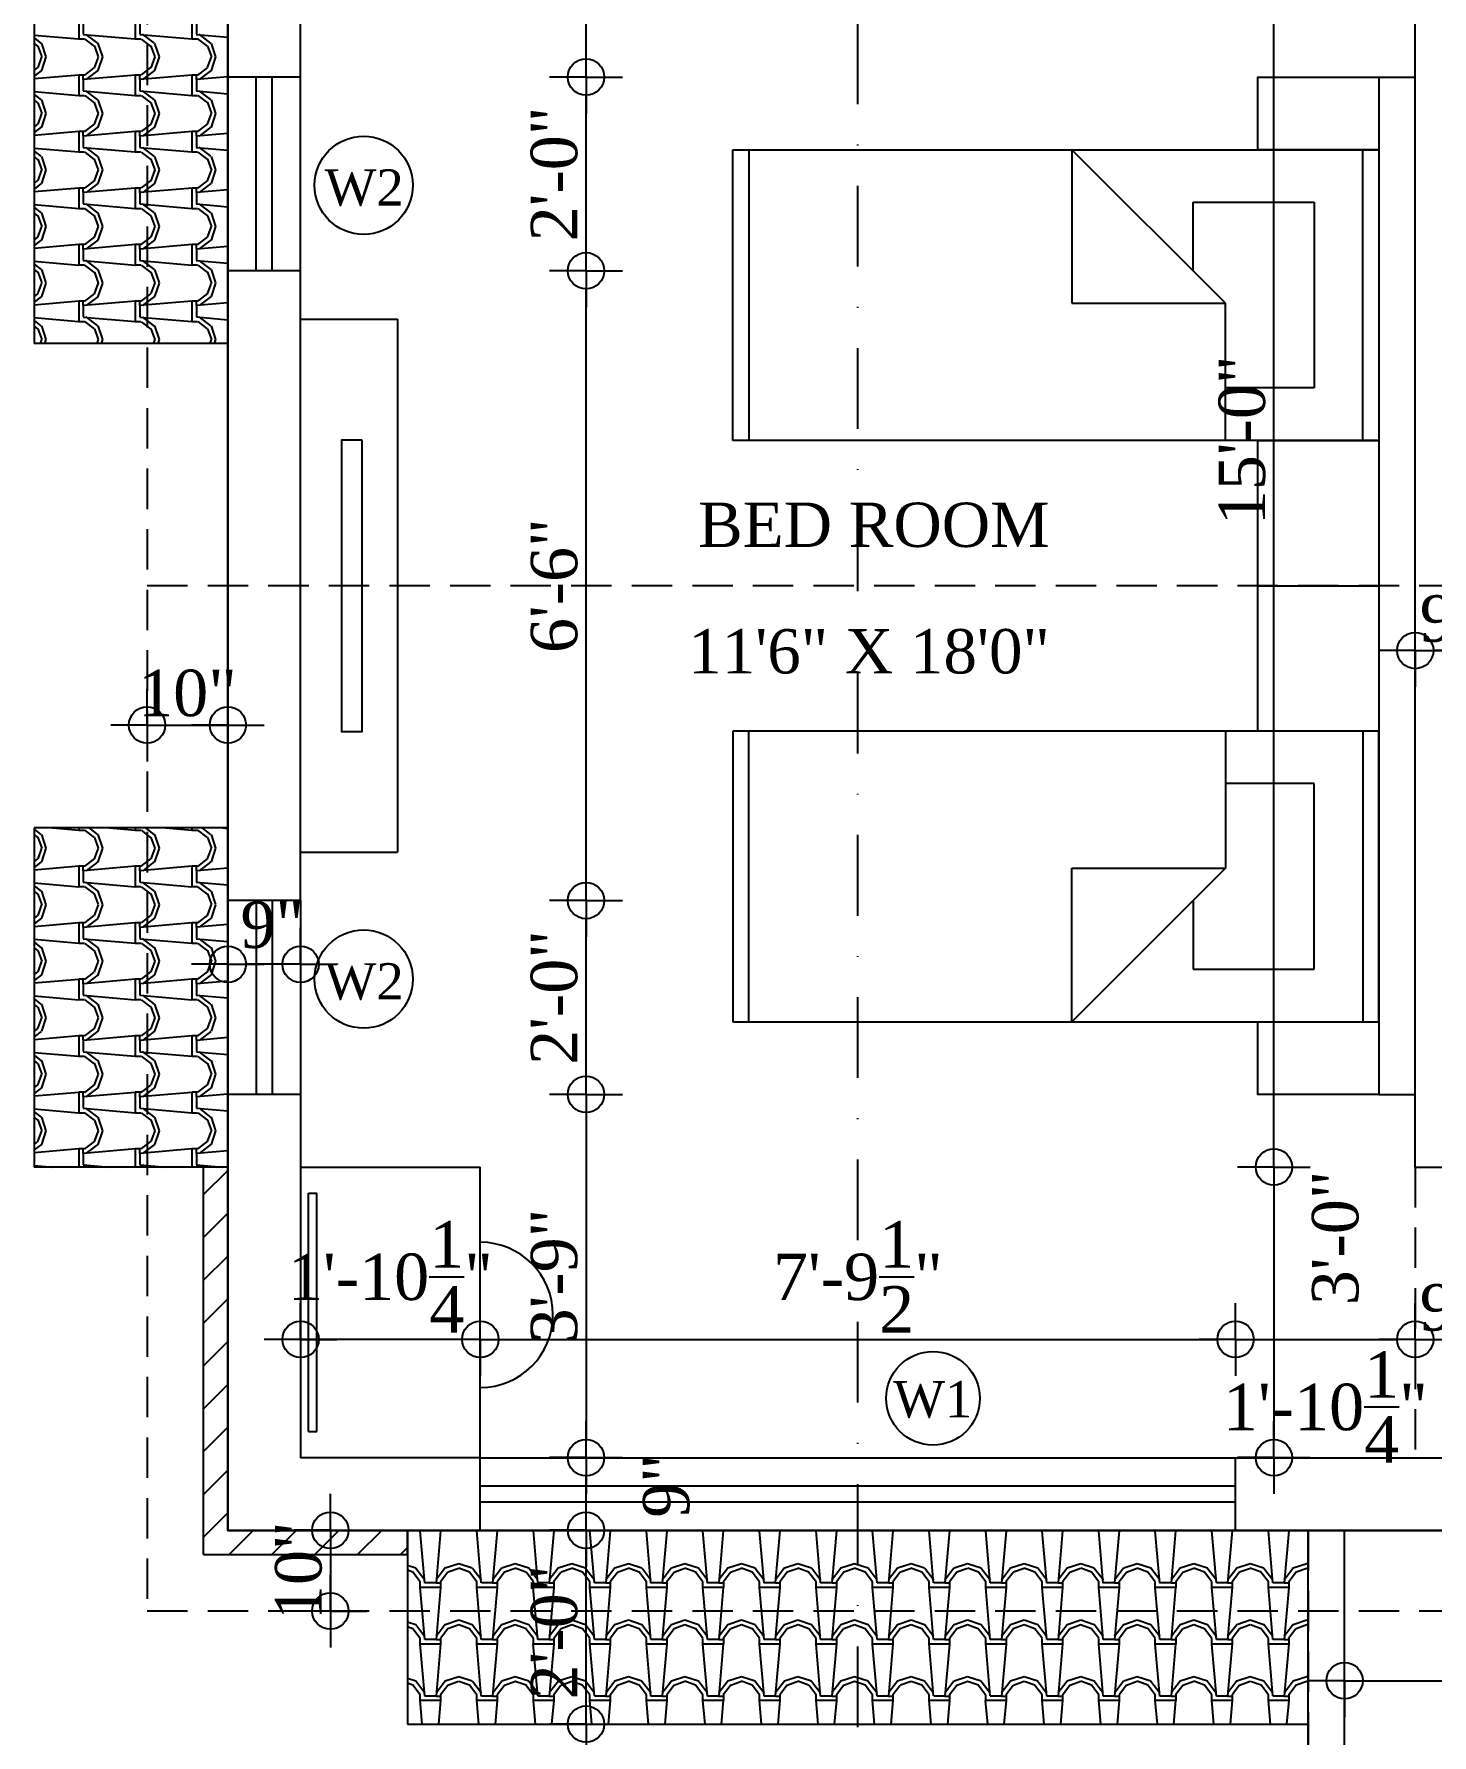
# Model space of a CAD drawing. Extents: x -4781 to 3971, y -2954 to -1072.
# Drawn here: x -1631.8 to -1458.7, y -2102 to -1891.3 of the extents above; entities that cross this region are included whole.
import ezdxf

# ---------------------------------------------------------------- set-up
doc = ezdxf.new("R2010")
doc.units = 0
doc.header["$LTSCALE"] = 20
doc.header["$MEASUREMENT"] = 0
doc.header["$PDMODE"] = 34
doc.linetypes.add('DASHDOT', pattern=[1, 0.5, -0.25, 0, -0.25])
doc.linetypes.add('HIDDEN', pattern=[0.375, 0.25, -0.125])
doc.layers.get('0').update_dxf_attribs({"linetype": 'CONTINUOUS'})
doc.layers.get('DEFPOINTS').update_dxf_attribs({"linetype": 'CONTINUOUS'})
doc.layers.add('area', color=3, linetype='CONTINUOUS', plot=False)
doc.layers.add('correct', color=230, linetype='CONTINUOUS', plot=False)
for name, color, linetype in [('CABINET', 1, 'CONTINUOUS'), ('DIMLINE', 254, 'CONTINUOUS'), ('FURN', 10, 'CONTINUOUS'), ('glass', 4, 'CONTINUOUS'), ('Roof lilne', 31, 'CONTINUOUS'), ('sec', 13, 'DASHDOT'), ('text', 2, 'CONTINUOUS'), ('tile', 22, 'CONTINUOUS'), ('wall', 13, 'CONTINUOUS'), ('WINDOW', 4, 'CONTINUOUS'), ('window sill', 5, 'CONTINUOUS'), ('windowtext', 2, 'CONTINUOUS'), ('winsill', 5, 'CONTINUOUS')]:
    doc.layers.add(name, color=color, linetype=linetype)
doc.styles.add('DIMTEXT', font='times_1.ttf')
doc.styles.add('style5', font='times_1.ttf')
doc.dimstyles.new('ARCH_48_0', dxfattribs={"dimtxt": 5.75, "dimasz": 2.25, "dimexe": 0.25, "dimexo": 0, "dimgap": 1, "dimtad": 1, "dimzin": 3, "dimdsep": 46, "dimlunit": 4, "dimtxsty": 'DIMTEXT', "dimblk": 'BLK', "dimcen": 0, "dimdle": 0.09375, "dimse1": 1, "dimse2": 1, "dimclrd": 254, "dimclrt": 3, "dimadec": 1, "dimazin": 0, "dimtfac": 1, "dimtix": 1, "dimtmove": 2, "dimatfit": 3, "dimldrblk": 'NONE', "dimfxl": 0.25, "dimtvp": 1.4625, "dimtolj": 1, "dimtzin": 15, "dimarcsym": 0})

# ---------------------------------------------------------------- blocks, each defined once
blk = doc.blocks.new('RECTANG')
for p, q in [((1, 1), (0, 1)), ((0, 1), (0, 0)), ((1, 0), (1, 1)), ((0, 0), (1, 0))]:
    blk.add_line(p, q)
blk = doc.blocks.new('BEDHOSP')
at = {"color": 0}
for p, q in [((-78, -18), (-78, 18)), ((-19, 18), (-19, 1)), ((-2, 18), (-2, -18)), ((-8, 11.5), (-19, 11.5)), ((-8, -11.5), (-8, 11.5)), ((-19, 1), (-38, -18)), ((-38, -18), (-38, 1)), ((-38, 1), (-19, 1)), ((-23, -3), (-23, -11.5)), ((-23, -11.5), (-8, -11.5))]:
    blk.add_line(p, q, dxfattribs=at)
at = {"color": 0, "xscale": 80, "yscale": 36, "zscale": 80}
blk.add_blockref('RECTANG', (-80, -18), dxfattribs=at)
blk = doc.blocks.new('BLK')
for q in [(0, 2), (-2, 0), (2, 0), (0, -2)]:
    blk.add_line((0, 0), q)
blk.add_circle((0, 0), 1)
blk = doc.blocks.new('*D163')
at = {"layer": 'DEFPOINTS', "color": 0, "lineweight": -2, "transparency": 16777216}
for p in [(-1460.81, -2031.65), (-1478.31, -2067.65), (-1460.81, -2067.65)]:
    blk.add_point(p, dxfattribs=at)
at = {"layer": 'DIMLINE', "color": 254, "lineweight": -2, "transparency": 16777216}
blk.add_line((-1478.31, -2033.9), (-1478.31, -2065.4), dxfattribs=at)
at = {"layer": 'DIMLINE', "color": 254, "lineweight": -2, "transparency": 16777216, "xscale": 2.25, "yscale": 2.25, "zscale": 2.25}
for p, rotation in [((-1478.31, -2031.65), 90), ((-1478.31, -2067.65), 270)]:
    blk.add_blockref('BLK', p, dxfattribs=dict(at, rotation=rotation))
at = {"layer": 'DIMLINE', "color": 3, "lineweight": -2, "transparency": 16777216, "insert": (-1470.68, -2040.43), "char_height": 5.75, "attachment_point": 5, "rotation": 90, "style": 'DIMTEXT'}
blk.add_mtext('\\A1;3\'-0"', dxfattribs=at)
blk = doc.blocks.new('_None')
blk = doc.blocks.new('*D164')
at = {"layer": 'DEFPOINTS', "color": 0, "lineweight": -2, "transparency": 16777216}
for p in [(-1478.31, -1851.65), (-1474.06, -1851.65), (-1460.81, -2031.65)]:
    blk.add_point(p, dxfattribs=at)
at = {"layer": 'DIMLINE', "color": 254, "lineweight": -2, "transparency": 16777216}
blk.add_line((-1478.31, -2029.4), (-1478.31, -1853.9), dxfattribs=at)
at = {"layer": 'DIMLINE', "color": 254, "lineweight": -2, "transparency": 16777216, "xscale": 2.25, "yscale": 2.25, "zscale": 2.25}
for p, rotation in [((-1478.31, -1851.65), 90), ((-1478.31, -2031.65), 270)]:
    blk.add_blockref('BLK', p, dxfattribs=dict(at, rotation=rotation))
at = {"layer": 'DIMLINE', "color": 3, "lineweight": -2, "transparency": 16777216, "insert": (-1482.24, -1941.65), "char_height": 5.75, "attachment_point": 5, "rotation": 90, "style": 'DIMTEXT'}
blk.add_mtext('\\A1;15\'-0"', dxfattribs=at)
blk = doc.blocks.new('*D165')
at = {"layer": 'DEFPOINTS', "color": 0, "lineweight": -2, "transparency": 16777216}
for p in [(-1483.06, -2053), (-1576.56, -2067.65), (-1483.06, -2067.65)]:
    blk.add_point(p, dxfattribs=at)
at = {"layer": 'DIMLINE', "color": 254, "lineweight": -2, "transparency": 16777216}
blk.add_line((-1574.31, -2053), (-1485.31, -2053), dxfattribs=at)
at = {"layer": 'DIMLINE', "color": 254, "lineweight": -2, "transparency": 16777216, "xscale": 2.25, "yscale": 2.25, "zscale": 2.25, "rotation": 180}
blk.add_blockref('BLK', (-1576.56, -2053), dxfattribs=at)
at = {"layer": 'DIMLINE', "color": 254, "lineweight": -2, "transparency": 16777216, "xscale": 2.25, "yscale": 2.25, "zscale": 2.25}
blk.add_blockref('BLK', (-1483.06, -2053), dxfattribs=at)
at = {"layer": 'DIMLINE', "color": 3, "lineweight": -2, "transparency": 16777216, "insert": (-1529.81, -2045.25), "char_height": 5.75, "attachment_point": 5, "style": 'DIMTEXT'}
blk.add_mtext('\\A1;7\'-9{\\H1.000000x;\\S1/2;}"', dxfattribs=at)
blk = doc.blocks.new('*D166')
at = {"layer": 'DEFPOINTS', "color": 0, "lineweight": -2, "transparency": 16777216}
for p in [(-1460.81, -2053), (-1483.06, -2067.65), (-1460.81, -2067.65)]:
    blk.add_point(p, dxfattribs=at)
at = {"layer": 'DIMLINE', "color": 254, "lineweight": -2, "transparency": 16777216}
blk.add_line((-1480.81, -2053), (-1463.06, -2053), dxfattribs=at)
at = {"layer": 'DIMLINE', "color": 254, "lineweight": -2, "transparency": 16777216, "xscale": 2.25, "yscale": 2.25, "zscale": 2.25, "rotation": 180}
blk.add_blockref('BLK', (-1483.06, -2053), dxfattribs=at)
at = {"layer": 'DIMLINE', "color": 254, "lineweight": -2, "transparency": 16777216, "xscale": 2.25, "yscale": 2.25, "zscale": 2.25}
blk.add_blockref('BLK', (-1460.81, -2053), dxfattribs=at)
at = {"layer": 'DIMLINE', "color": 3, "lineweight": -2, "transparency": 16777216, "insert": (-1471.93, -2061.37), "char_height": 5.75, "attachment_point": 5, "style": 'DIMTEXT'}
blk.add_mtext('\\A1;1\'-10{\\H1.000000x;\\S1/4;}"', dxfattribs=at)
blk = doc.blocks.new('*D167')
at = {"layer": 'DEFPOINTS', "color": 0, "lineweight": -2, "transparency": 16777216}
for p in [(-1451.81, -2053), (-1460.81, -2067.65), (-1451.81, -2067.65)]:
    blk.add_point(p, dxfattribs=at)
at = {"layer": 'DIMLINE', "color": 254, "lineweight": -2, "transparency": 16777216}
blk.add_line((-1458.56, -2053), (-1454.06, -2053), dxfattribs=at)
at = {"layer": 'DIMLINE', "color": 254, "lineweight": -2, "transparency": 16777216, "xscale": 2.25, "yscale": 2.25, "zscale": 2.25, "rotation": 180}
blk.add_blockref('BLK', (-1460.81, -2053), dxfattribs=at)
at = {"layer": 'DIMLINE', "color": 254, "lineweight": -2, "transparency": 16777216, "xscale": 2.25, "yscale": 2.25, "zscale": 2.25}
blk.add_blockref('BLK', (-1451.81, -2053), dxfattribs=at)
at = {"layer": 'DIMLINE', "color": 3, "lineweight": -2, "transparency": 16777216, "insert": (-1456.31, -2049.07), "char_height": 5.75, "attachment_point": 5, "style": 'DIMTEXT'}
blk.add_mtext('\\A1;9"', dxfattribs=at)
blk = doc.blocks.new('*D184')
at = {"layer": 'DEFPOINTS', "color": 0, "lineweight": -2, "transparency": 16777216}
for p in [(-1460.81, -1967.68), (-1460.81, -1975), (-1451.81, -1975)]:
    blk.add_point(p, dxfattribs=at)
at = {"layer": 'DIMLINE', "color": 254, "lineweight": -2, "transparency": 16777216}
blk.add_line((-1454.06, -1967.68), (-1458.56, -1967.68), dxfattribs=at)
at = {"layer": 'DIMLINE', "color": 254, "lineweight": -2, "transparency": 16777216, "xscale": 2.25, "yscale": 2.25, "zscale": 2.25, "rotation": 180}
blk.add_blockref('BLK', (-1460.81, -1967.68), dxfattribs=at)
at = {"layer": 'DIMLINE', "color": 254, "lineweight": -2, "transparency": 16777216, "xscale": 2.25, "yscale": 2.25, "zscale": 2.25}
blk.add_blockref('BLK', (-1451.81, -1967.68), dxfattribs=at)
at = {"layer": 'DIMLINE', "color": 3, "lineweight": -2, "transparency": 16777216, "insert": (-1456.31, -1963.75), "char_height": 5.75, "attachment_point": 5, "style": 'DIMTEXT'}
blk.add_mtext('\\A1;9"', dxfattribs=at)
blk = doc.blocks.new('*D220')
at = {"layer": 'DEFPOINTS', "color": 0, "lineweight": -2, "transparency": 16777216}
for p in [(-1281.06, -2095.27), (-1469.56, -2132.15), (-1281.06, -2132.15)]:
    blk.add_point(p, dxfattribs=at)
at = {"layer": 'DIMLINE', "color": 254, "lineweight": -2, "transparency": 16777216}
blk.add_line((-1467.31, -2095.27), (-1283.31, -2095.27), dxfattribs=at)
at = {"layer": 'DIMLINE', "color": 254, "lineweight": -2, "transparency": 16777216, "xscale": 2.25, "yscale": 2.25, "zscale": 2.25, "rotation": 180}
blk.add_blockref('BLK', (-1469.56, -2095.27), dxfattribs=at)
at = {"layer": 'DIMLINE', "color": 254, "lineweight": -2, "transparency": 16777216, "xscale": 2.25, "yscale": 2.25, "zscale": 2.25}
blk.add_blockref('BLK', (-1281.06, -2095.27), dxfattribs=at)
at = {"layer": 'DIMLINE', "color": 3, "lineweight": -2, "transparency": 16777216, "insert": (-1375.31, -2086.42), "char_height": 5.75, "attachment_point": 5, "style": 'DIMTEXT'}
blk.add_mtext('\\A1;15\'-8{\\H1.000000x;\\S1/2;}"', dxfattribs=at)
blk = doc.blocks.new('*D237')
at = {"layer": 'DEFPOINTS', "color": 0, "lineweight": -2, "transparency": 16777216}
for p in [(-1599.74, -2022.65), (-1573.24, -2067.65), (-1563.47, -2067.65)]:
    blk.add_point(p, dxfattribs=at)
at = {"layer": 'DIMLINE', "color": 254, "lineweight": -2, "transparency": 16777216}
blk.add_line((-1563.47, -2024.9), (-1563.47, -2065.4), dxfattribs=at)
at = {"layer": 'DIMLINE', "color": 254, "lineweight": -2, "transparency": 16777216, "xscale": 2.25, "yscale": 2.25, "zscale": 2.25}
for p, rotation in [((-1563.47, -2022.65), 90), ((-1563.47, -2067.65), 270)]:
    blk.add_blockref('BLK', p, dxfattribs=dict(at, rotation=rotation))
at = {"layer": 'DIMLINE', "color": 3, "lineweight": -2, "transparency": 16777216, "insert": (-1567.4, -2045.15), "char_height": 5.75, "attachment_point": 5, "rotation": 90, "style": 'DIMTEXT'}
blk.add_mtext('\\A1;3\'-9"', dxfattribs=at)
blk = doc.blocks.new('*D238')
at = {"layer": 'DEFPOINTS', "color": 0, "lineweight": -2, "transparency": 16777216}
for p in [(-1598.81, -1998.65), (-1563.47, -1998.65), (-1598.81, -2022.65)]:
    blk.add_point(p, dxfattribs=at)
at = {"layer": 'DIMLINE', "color": 254, "lineweight": -2, "transparency": 16777216}
blk.add_line((-1563.47, -2020.4), (-1563.47, -2000.9), dxfattribs=at)
at = {"layer": 'DIMLINE', "color": 254, "lineweight": -2, "transparency": 16777216, "xscale": 2.25, "yscale": 2.25, "zscale": 2.25}
for p, rotation in [((-1563.47, -1998.65), 90), ((-1563.47, -2022.65), 270)]:
    blk.add_blockref('BLK', p, dxfattribs=dict(at, rotation=rotation))
at = {"layer": 'DIMLINE', "color": 3, "lineweight": -2, "transparency": 16777216, "insert": (-1567.39, -2010.65), "char_height": 5.75, "attachment_point": 5, "rotation": 90, "style": 'DIMTEXT'}
blk.add_mtext('\\A1;2\'-0"', dxfattribs=at)
blk = doc.blocks.new('*D239')
at = {"layer": 'DEFPOINTS', "color": 0, "lineweight": -2, "transparency": 16777216}
for p in [(-1598.81, -1920.65), (-1563.47, -1920.65), (-1598.81, -1998.65)]:
    blk.add_point(p, dxfattribs=at)
at = {"layer": 'DIMLINE', "color": 254, "lineweight": -2, "transparency": 16777216}
blk.add_line((-1563.47, -1996.4), (-1563.47, -1922.9), dxfattribs=at)
at = {"layer": 'DIMLINE', "color": 254, "lineweight": -2, "transparency": 16777216, "xscale": 2.25, "yscale": 2.25, "zscale": 2.25}
for p, rotation in [((-1563.47, -1920.65), 90), ((-1563.47, -1998.65), 270)]:
    blk.add_blockref('BLK', p, dxfattribs=dict(at, rotation=rotation))
at = {"layer": 'DIMLINE', "color": 3, "lineweight": -2, "transparency": 16777216, "insert": (-1567.39, -1959.65), "char_height": 5.75, "attachment_point": 5, "rotation": 90, "style": 'DIMTEXT'}
blk.add_mtext('\\A1;6\'-6"', dxfattribs=at)
blk = doc.blocks.new('*D240')
at = {"layer": 'DEFPOINTS', "color": 0, "lineweight": -2, "transparency": 16777216}
for p in [(-1598.81, -1896.65), (-1563.47, -1896.65), (-1598.81, -1920.65)]:
    blk.add_point(p, dxfattribs=at)
at = {"layer": 'DIMLINE', "color": 254, "lineweight": -2, "transparency": 16777216}
blk.add_line((-1563.47, -1918.4), (-1563.47, -1898.9), dxfattribs=at)
at = {"layer": 'DIMLINE', "color": 254, "lineweight": -2, "transparency": 16777216, "xscale": 2.25, "yscale": 2.25, "zscale": 2.25}
for p, rotation in [((-1563.47, -1896.65), 90), ((-1563.47, -1920.65), 270)]:
    blk.add_blockref('BLK', p, dxfattribs=dict(at, rotation=rotation))
at = {"layer": 'DIMLINE', "color": 3, "lineweight": -2, "transparency": 16777216, "insert": (-1567.39, -1908.65), "char_height": 5.75, "attachment_point": 5, "rotation": 90, "style": 'DIMTEXT'}
blk.add_mtext('\\A1;2\'-0"', dxfattribs=at)
blk = doc.blocks.new('*D241')
at = {"layer": 'DEFPOINTS', "color": 0, "lineweight": -2, "transparency": 16777216}
for p in [(-1581.06, -1851.65), (-1563.47, -1851.65), (-1602.31, -1896.65)]:
    blk.add_point(p, dxfattribs=at)
at = {"layer": 'DIMLINE', "color": 254, "lineweight": -2, "transparency": 16777216}
blk.add_line((-1563.47, -1894.4), (-1563.47, -1853.9), dxfattribs=at)
at = {"layer": 'DIMLINE', "color": 254, "lineweight": -2, "transparency": 16777216, "xscale": 2.25, "yscale": 2.25, "zscale": 2.25}
for p, rotation in [((-1563.47, -1851.65), 90), ((-1563.47, -1896.65), 270)]:
    blk.add_blockref('BLK', p, dxfattribs=dict(at, rotation=rotation))
at = {"layer": 'DIMLINE', "color": 3, "lineweight": -2, "transparency": 16777216, "insert": (-1567.4, -1874.15), "char_height": 5.75, "attachment_point": 5, "rotation": 90, "style": 'DIMTEXT'}
blk.add_mtext('\\A1;3\'-9"', dxfattribs=at)
blk = doc.blocks.new('*D245')
at = {"layer": 'DEFPOINTS', "color": 0, "lineweight": -2, "transparency": 16777216}
for p in [(-1563.47, -2076.65), (-1556.64, -2076.65), (-1556.64, -2100.65)]:
    blk.add_point(p, dxfattribs=at)
at = {"layer": 'DIMLINE', "color": 254, "lineweight": -2, "transparency": 16777216}
blk.add_line((-1563.47, -2098.4), (-1563.47, -2078.9), dxfattribs=at)
at = {"layer": 'DIMLINE', "color": 254, "lineweight": -2, "transparency": 16777216, "xscale": 2.25, "yscale": 2.25, "zscale": 2.25}
for p, rotation in [((-1563.47, -2076.65), 90), ((-1563.47, -2100.65), 270)]:
    blk.add_blockref('BLK', p, dxfattribs=dict(at, rotation=rotation))
at = {"layer": 'DIMLINE', "color": 3, "lineweight": -2, "transparency": 16777216, "insert": (-1567.39, -2089.25), "char_height": 5.75, "attachment_point": 5, "rotation": 90, "style": 'DIMTEXT'}
blk.add_mtext('\\A1;2\'-0"', dxfattribs=at)
blk = doc.blocks.new('*D246')
at = {"layer": 'DEFPOINTS', "color": 0, "lineweight": -2, "transparency": 16777216}
for p in [(-1563.47, -2067.65), (-1550.44, -2067.65), (-1546.47, -2076.65)]:
    blk.add_point(p, dxfattribs=at)
at = {"layer": 'DIMLINE', "color": 254, "lineweight": -2, "transparency": 16777216}
blk.add_line((-1563.47, -2074.4), (-1563.47, -2069.9), dxfattribs=at)
at = {"layer": 'DIMLINE', "color": 254, "lineweight": -2, "transparency": 16777216, "xscale": 2.25, "yscale": 2.25, "zscale": 2.25}
for p, rotation in [((-1563.47, -2067.65), 90), ((-1563.47, -2076.65), 270)]:
    blk.add_blockref('BLK', p, dxfattribs=dict(at, rotation=rotation))
at = {"layer": 'DIMLINE', "color": 3, "lineweight": -2, "transparency": 16777216, "insert": (-1553.52, -2071.15), "char_height": 5.75, "attachment_point": 5, "rotation": 90, "style": 'DIMTEXT'}
blk.add_mtext('\\A1;9"', dxfattribs=at)
blk = doc.blocks.new('*D247')
at = {"layer": 'DEFPOINTS', "color": 0, "lineweight": -2, "transparency": 16777216}
for p in [(-1607.81, -2006.54), (-1607.81, -2024.19), (-1598.81, -2027.15)]:
    blk.add_point(p, dxfattribs=at)
at = {"layer": 'DIMLINE', "color": 254, "lineweight": -2, "transparency": 16777216}
blk.add_line((-1601.06, -2006.54), (-1605.56, -2006.54), dxfattribs=at)
at = {"layer": 'DIMLINE', "color": 254, "lineweight": -2, "transparency": 16777216, "xscale": 2.25, "yscale": 2.25, "zscale": 2.25, "rotation": 180}
blk.add_blockref('BLK', (-1607.81, -2006.54), dxfattribs=at)
at = {"layer": 'DIMLINE', "color": 254, "lineweight": -2, "transparency": 16777216, "xscale": 2.25, "yscale": 2.25, "zscale": 2.25}
blk.add_blockref('BLK', (-1598.81, -2006.54), dxfattribs=at)
at = {"layer": 'DIMLINE', "color": 3, "lineweight": -2, "transparency": 16777216, "insert": (-1602.31, -2001.68), "char_height": 5.75, "attachment_point": 5, "style": 'DIMTEXT'}
blk.add_mtext('\\A1;9"', dxfattribs=at)
blk = doc.blocks.new('*D290')
at = {"layer": 'DEFPOINTS', "color": 0, "lineweight": -2, "transparency": 16777216}
for p in [(-1598.81, -2053), (-1598.81, -2067.65), (-1576.56, -2067.65)]:
    blk.add_point(p, dxfattribs=at)
at = {"layer": 'DIMLINE', "color": 254, "lineweight": -2, "transparency": 16777216}
for p, q in [((-1601.06, -2053), (-1603.31, -2053)), ((-1576.56, -2053), (-1598.81, -2053)), ((-1574.31, -2053), (-1572.06, -2053))]:
    blk.add_line(p, q, dxfattribs=at)
at = {"layer": 'DIMLINE', "color": 254, "lineweight": -2, "transparency": 16777216, "xscale": 2.25, "yscale": 2.25, "zscale": 2.25}
blk.add_blockref('BLK', (-1598.81, -2053), dxfattribs=at)
at = {"layer": 'DIMLINE', "color": 254, "lineweight": -2, "transparency": 16777216, "xscale": 2.25, "yscale": 2.25, "zscale": 2.25, "rotation": 180}
blk.add_blockref('BLK', (-1576.56, -2053), dxfattribs=at)
at = {"layer": 'DIMLINE', "color": 3, "lineweight": -2, "transparency": 16777216, "insert": (-1587.68, -2045.25), "char_height": 5.75, "attachment_point": 5, "style": 'DIMTEXT'}
blk.add_mtext('\\A1;1\'-10{\\H1.000000x;\\S1/4;}"', dxfattribs=at)
blk = doc.blocks.new('*D494')
at = {"layer": 'DEFPOINTS', "color": 0, "lineweight": -2, "transparency": 16777216}
for p in [(-1592.18, -2076.65), (-1595.12, -2086.65), (-1592.18, -2086.65)]:
    blk.add_point(p, dxfattribs=at)
at = {"layer": 'DIMLINE', "color": 254, "lineweight": -2, "transparency": 16777216}
for p, q in [((-1595.12, -2074.4), (-1595.12, -2072.15)), ((-1595.12, -2076.65), (-1595.12, -2086.65)), ((-1595.12, -2088.9), (-1595.12, -2091.15))]:
    blk.add_line(p, q, dxfattribs=at)
at = {"layer": 'DIMLINE', "color": 254, "lineweight": -2, "transparency": 16777216, "xscale": 2.25, "yscale": 2.25, "zscale": 2.25}
for p, rotation in [((-1595.12, -2076.65), 270), ((-1595.12, -2086.65), 90)]:
    blk.add_blockref('BLK', p, dxfattribs=dict(at, rotation=rotation))
at = {"layer": 'DIMLINE', "color": 3, "lineweight": -2, "transparency": 16777216, "insert": (-1599.04, -2081.65), "char_height": 5.75, "attachment_point": 5, "rotation": 90, "style": 'DIMTEXT'}
blk.add_mtext('\\A1;10"', dxfattribs=at)
blk = doc.blocks.new('*D495')
at = {"layer": 'DEFPOINTS', "color": 0, "lineweight": -2, "transparency": 16777216}
for p in [(-1617.81, -1972.89), (-1607.81, -1972.89), (-1607.81, -1976.91)]:
    blk.add_point(p, dxfattribs=at)
at = {"layer": 'DIMLINE', "color": 254, "lineweight": -2, "transparency": 16777216}
for p, q in [((-1620.06, -1976.91), (-1622.31, -1976.91)), ((-1617.81, -1976.91), (-1607.81, -1976.91)), ((-1605.56, -1976.91), (-1603.31, -1976.91))]:
    blk.add_line(p, q, dxfattribs=at)
at = {"layer": 'DIMLINE', "color": 254, "lineweight": -2, "transparency": 16777216, "xscale": 2.25, "yscale": 2.25, "zscale": 2.25}
blk.add_blockref('BLK', (-1617.81, -1976.91), dxfattribs=at)
at = {"layer": 'DIMLINE', "color": 254, "lineweight": -2, "transparency": 16777216, "xscale": 2.25, "yscale": 2.25, "zscale": 2.25, "rotation": 180}
blk.add_blockref('BLK', (-1607.81, -1976.91), dxfattribs=at)
at = {"layer": 'DIMLINE', "color": 3, "lineweight": -2, "transparency": 16777216, "insert": (-1612.81, -1972.98), "char_height": 5.75, "attachment_point": 5, "style": 'DIMTEXT'}
blk.add_mtext('\\A1;10"', dxfattribs=at)

msp = doc.modelspace()

# ---------------------------------------------------------------- hatches: boundary and pattern name
at = {"lineweight": -2}
h = msp.add_hatch(dxfattribs=at)
h.set_pattern_fill('ANSI31', color=8, scale=30, style=0)
h.set_pattern_definition([(45, (684.3653, -1002.0834), (-2.6516504, 2.6516504), [])])
h.paths.add_polyline_path([(-1610.806, -2031.654), (-1610.806, -2079.654), (-1585.556, -2079.654), (-1585.556, -2076.654), (-1607.806, -2076.654), (-1607.806, -2031.654)])
at = {"layer": 'tile', "lineweight": -2}
h = msp.add_hatch(dxfattribs=at)
h.set_pattern_fill('SPANTILE', color=256, scale=7, angle=270, style=0)
h.set_pattern_definition([(184.9697, (1481.69414, -6.44), (84.00000736, 6.99993915), [6.464304, -155.143247]), (90, (1475.254, -7), (-7, 7), [0.56, -6.44]), (270, (1474.694, 0), (7, -7), [1.96, -5.04]), (0, (1474.694, -1.96), (7, 7), [0.7, -6.3]), (180, (1475.394, -6.44), (-7, -7), [0.7, -6.3]), (270, (1474.694, -6.44), (7, -7), [0.56, -6.44]), (270, (1475.254, -1e-16), (7, -7), [1.4, -5.6]), (355.0303, (1475.25414, -1.4), (84.00000736, -6.99993915), [6.464304, -155.143247]), (322.6961, (1475.60414, -1.4), (-119.000075192, 90.99990123), [1.848056, -182.95725]), (288.4349, (1477.0741, -2.52), (6.9999888, -14.000003), [1.770874, -20.365065]), (251.5651, (1477.6341, -4.2), (6.9999888, 14.000003), [1.770874, -20.365065]), (217.3039, (1477.07414, -5.88), (-119.000075192, -90.99990123), [1.848056, -182.95725]), (290.2249, (1476.58414, -2.87), (-28.00005835, 76.99998085), [1.417395, -140.321804]), (249.7751, (1477.07414, -4.2), (-28.00005835, -76.99998085), [1.417395, -140.321804]), (217.4054, (1476.58414, -5.53), (-90.999947255, -70.000069668), [1.498063, -148.308475]), (322.5946, (1475.39414, -1.96), (-90.999947255, 70.000069668), [1.498063, -148.308475])])
h.paths.add_polyline_path([(-1607.806, -1989.654), (-1631.806, -1989.654), (-1631.806, -2031.654), (-1607.806, -2031.654)])
h.paths.add_polyline_path([(-1631.806, -1929.654), (-1607.806, -1929.654), (-1607.806, -1887.654), (-1631.806, -1887.654)])
h = msp.add_hatch(dxfattribs=at)
h.set_pattern_fill('SPANTILE', color=256, scale=7, angle=180, style=0)
h.set_pattern_definition([(265.0303, (-405.50565, -2902.7678), (6.99993915, 84.00000736), [6.464304, -155.143247]), (0, (-406.066, -2909.208), (7, -7), [0.56, -6.44]), (180, (-399.066, -2909.768), (-7, 7), [1.96, -5.04]), (90, (-401.026, -2909.768), (7, 7), [0.7, -6.3]), (270, (-405.506, -2909.068), (-7, -7), [0.7, -6.3]), (180, (-405.506, -2909.768), (-7, 7), [0.56, -6.44]), (180, (-399.066, -2909.208), (-7, 7), [1.4, -5.6]), (94.9697, (-400.46565, -2909.2078), (-6.99993915, 84.00000736), [6.464304, -155.143247]), (127.3039, (-400.46565, -2908.8578), (90.99990123, -119.00007519), [1.848056, -182.95725]), (161.5651, (-401.5857, -2907.3878), (-14.000003, 6.9999888), [1.770874, -20.365065]), (198.4349, (-403.2657, -2906.8278), (14.000003, 6.9999888), [1.770874, -20.365065]), (232.6961, (-404.94565, -2907.3878), (-90.99990123, -119.00007519), [1.848056, -182.95725]), (159.7751, (-401.93565, -2907.8778), (76.99998085, -28.00005835), [1.417395, -140.321804]), (200.2249, (-403.26565, -2907.3878), (-76.99998085, -28.00005835), [1.417395, -140.321804]), (232.5946, (-404.59565, -2907.8778), (-70.00006967, -90.999947255), [1.498063, -148.308475]), (127.4054, (-401.02565, -2909.0678), (70.00006967, -90.999947255), [1.498063, -148.308475])])
h.paths.add_polyline_path([(-1474.056, -2100.654), (-1474.056, -2076.654), (-1574.806, -2076.654), (-1576.556, -2076.654), (-1577.949, -2076.654), (-1585.556, -2076.654), (-1585.556, -2100.654)])

# ---------------------------------------------------------------- linework, layer by layer
at = {"linetype": 'HIDDEN'}
msp.add_line((-1460.806, -2031.654), (-1460.806, -2067.654), dxfattribs=at)
at = {"color": 2}
for p, q in [((-1474.056, -2145.654), (-1474.056, -2076.654)), ((-1469.556, -2132.154), (-1469.556, -2076.654))]:
    msp.add_line(p, q, dxfattribs=at)
at = {"layer": 'area', "lineweight": -2}
for points in [[(-1375.307, -1785.654), (-1375.306, -2076.654), (-1607.806, -2076.654), (-1607.806, -1842.654), (-1589.806, -1842.654), (-1589.806, -1713.654), (-1451.806, -1713.654), (-1451.807, -1785.654), (-1375.307, -1785.654)], [(-1607.806, -1842.654), (-1607.806, -2076.654), (-1142.805, -2076.654), (-1142.805, -1842.654), (-1289.806, -1842.656), (-1289.806, -1785.654), (-1460.806, -1785.654), (-1460.806, -1842.654), (-1607.806, -1842.654)]]:
    msp.add_lwpolyline(points, dxfattribs=at)
at = {"layer": 'CABINET'}
for p, q in [((-1598.806, -1926.654), (-1586.806, -1926.654)), ((-1586.806, -1926.654), (-1586.806, -1992.654)), ((-1598.806, -1992.654), (-1586.806, -1992.654)), ((-1598.806, -2031.654), (-1576.557, -2031.654)), ((-1576.557, -2067.654), (-1576.557, -2031.654))]:
    msp.add_line(p, q, dxfattribs=at)
msp.add_lwpolyline([(-1591.164, -1941.616), (-1593.741, -1941.616), (-1593.741, -1977.692), (-1591.164, -1977.692)], close=True, dxfattribs=at)
at = {"layer": 'correct', "lineweight": -2}
msp.add_lwpolyline([(-1474.056, -2076.654), (-1276.555, -2076.654), (-1276.555, -2145.653), (-1474.056, -2145.653)], close=True, dxfattribs=at)
at = {"layer": 'FURN'}
msp.add_line((-1480.306, -1959.654), (-1465.306, -1959.654), dxfattribs=at)
for points in [[(-1465.306, -1905.654), (-1480.306, -1905.654), (-1480.306, -1896.654), (-1465.306, -1896.654)], [(-1480.306, -1977.654), (-1480.306, -1941.654), (-1465.306, -1941.654), (-1465.306, -1977.654)], [(-1465.306, -2022.654), (-1480.306, -2022.654), (-1480.306, -2013.654), (-1465.306, -2013.654)]]:
    msp.add_lwpolyline(points, close=True, dxfattribs=at)
msp.add_arc((-1576.557, -2049.969), 9, 270, 90, dxfattribs=at)
at = {"layer": 'glass'}
for p, q in [((-1597.807, -2064.416), (-1597.807, -2034.892)), ((-1597.807, -2034.892), (-1596.807, -2034.892)), ((-1596.807, -2064.416), (-1596.807, -2034.892)), ((-1597.807, -2064.416), (-1596.807, -2064.416))]:
    msp.add_line(p, q, dxfattribs=at)
at = {"layer": 'Roof lilne', "linetype": 'HIDDEN'}
for p, q in [((-1617.806, -1832.654), (-1617.806, -2086.654)), ((-1132.805, -1959.654), (-1617.806, -1959.654)), ((-1474.056, -2076.654), (-1474.056, -2151.654)), ((-1132.805, -2086.654), (-1617.806, -2086.654))]:
    msp.add_line(p, q, dxfattribs=at)
at = {"layer": 'Roof lilne'}
for p, q in [((-1631.806, -1887.654), (-1631.806, -1929.654)), ((-1607.806, -1929.654), (-1631.806, -1929.654)), ((-1631.806, -1989.654), (-1631.806, -2031.654)), ((-1607.806, -1989.654), (-1631.806, -1989.654)), ((-1607.806, -2031.654), (-1631.806, -2031.654)), ((-1585.556, -2076.654), (-1585.556, -2100.654)), ((-1585.556, -2100.654), (-1474.056, -2100.654))]:
    msp.add_line(p, q, dxfattribs=at)
at = {"layer": 'sec', "lineweight": -2}
msp.add_line((-1529.807, -2141.221), (-1529.807, -1684.307), dxfattribs=at)
at = {"layer": 'wall'}
for p, q in [((-1607.806, -1896.654), (-1607.806, -1842.654)), ((-1598.806, -1896.654), (-1598.806, -1851.654)), ((-1460.806, -2031.654), (-1460.806, -1851.654)), ((-1598.806, -1896.654), (-1607.806, -1896.654)), ((-1465.306, -1896.654), (-1460.806, -1896.654)), ((-1465.306, -1896.654), (-1465.306, -2022.654)), ((-1607.806, -1998.654), (-1607.806, -1920.654)), ((-1598.806, -1920.654), (-1607.806, -1920.654)), ((-1598.806, -1998.654), (-1598.806, -1920.654)), ((-1598.806, -1998.654), (-1607.806, -1998.654)), ((-1598.806, -2022.654), (-1607.806, -2022.654)), ((-1465.306, -2022.654), (-1460.806, -2022.654)), ((-1610.806, -2079.654), (-1610.806, -2031.654)), ((-1607.806, -2031.654), (-1610.806, -2031.654)), ((-1460.806, -2031.654), (-1451.806, -2031.654)), ((-1576.556, -2076.654), (-1576.556, -2067.654)), ((-1483.057, -2067.654), (-1451.807, -2067.654)), ((-1483.057, -2076.654), (-1483.057, -2067.654)), ((-1585.556, -2079.654), (-1585.556, -2076.654)), ((-1483.057, -2076.654), (-1451.807, -2076.654)), ((-1610.806, -2079.654), (-1585.556, -2079.654))]:
    msp.add_line(p, q, dxfattribs=at)
at = {"layer": 'wall', "lineweight": -2}
for p, q in [((-1607.806, -2022.654), (-1607.806, -2076.654)), ((-1598.806, -2022.654), (-1598.806, -2067.654)), ((-1576.556, -2067.654), (-1598.806, -2067.654)), ((-1576.556, -2076.654), (-1607.806, -2076.654))]:
    msp.add_line(p, q, dxfattribs=at)
at = {"layer": 'WINDOW', "color": 4}
for p, q in [((-1604.306, -1920.654), (-1604.306, -1896.654)), ((-1602.306, -1920.654), (-1602.306, -1896.654)), ((-1604.306, -1998.654), (-1604.306, -2022.654)), ((-1602.306, -1998.654), (-1602.306, -2022.654))]:
    msp.add_line(p, q, dxfattribs=at)
at = {"layer": 'WINDOW'}
for p, q in [((-1576.556, -2071.154), (-1483.057, -2071.154)), ((-1483.057, -2073.154), (-1576.556, -2073.154))]:
    msp.add_line(p, q, dxfattribs=at)
at = {"layer": 'window sill'}
for p, q in [((-1576.556, -2067.654), (-1483.057, -2067.654)), ((-1483.057, -2076.654), (-1576.556, -2076.654))]:
    msp.add_line(p, q, dxfattribs=at)
at = {"layer": 'windowtext', "color": 7}
for centre, radius in [((-1590.993, -1910.058), 6.084), ((-1590.993, -2008.377), 6.084), ((-1520.512, -2060.292), 5.796)]:
    msp.add_circle(centre, radius, dxfattribs=at)
at = {"layer": 'winsill'}
for p, q in [((-1607.806, -1920.654), (-1607.806, -1896.654)), ((-1598.806, -1920.654), (-1598.806, -1896.654)), ((-1607.806, -1998.654), (-1607.806, -2022.654)), ((-1598.806, -1998.654), (-1598.806, -2022.654))]:
    msp.add_line(p, q, dxfattribs=at)

# ---------------------------------------------------------------- block references
at = {"layer": 'FURN', "xscale": -1, "rotation": 180}
msp.add_blockref('BEDHOSP', (-1465.306, -1923.654), dxfattribs=at)
at = {"layer": 'FURN'}
msp.add_blockref('BEDHOSP', (-1465.306, -1995.654), dxfattribs=at)

# ---------------------------------------------------------------- texts
at = {"layer": 'text', "style": 'style5'}
for s, height, p in [('BED ROOM', 5.4893, (-1549.598, -1954.847)), ('11\'6" X 18\'0"', 5.48935, (-1550.809, -1970.522))]:
    msp.add_text(s, height=height, dxfattribs=at).set_placement(p)
at = {"layer": 'windowtext', "style": 'style5'}
for s, p in [('W2', (-1595.831, -1912.578)), ('W2', (-1595.831, -2010.897)), ('W1', (-1525.436, -2062.661))]:
    msp.add_text(s, height=4.4913, dxfattribs=at).set_placement(p)

# ---------------------------------------------------------------- dimensions: what is measured, and where the dimension line sits
at = {"layer": 'DIMLINE', "lineweight": -2}
for base, p1, p2, picture, middle in [((-1563.466, -1851.654), (-1602.306, -1896.654), (-1581.056, -1851.654), '*D241', (-1567.399, -1874.154)), ((-1478.312, -1851.654), (-1460.807, -2031.654), (-1474.056, -1851.654), '*D164', (-1482.237, -1941.654)), ((-1563.466, -1896.654), (-1598.806, -1920.654), (-1598.806, -1896.654), '*D240', (-1567.391, -1908.654)), ((-1563.466, -1920.654), (-1598.806, -1998.654), (-1598.806, -1920.654), '*D239', (-1567.391, -1959.654)), ((-1563.466, -1998.654), (-1598.806, -2022.654), (-1598.806, -1998.654), '*D238', (-1567.391, -2010.654)), ((-1563.466, -2067.654), (-1599.735, -2022.654), (-1573.235, -2067.654), '*D237', (-1567.399, -2045.154))]:
    dim = msp.add_linear_dim(base=base, p1=p1, p2=p2, angle=90, dimstyle='ARCH_48_0', override={"dimfxl": 0.18}, dxfattribs=at)
    dim.commit()
    dim.dimension.update_dxf_attribs({"geometry": picture, "text_midpoint": middle})
for base, p1, p2, picture, middle in [((-1460.807, -1967.682), (-1451.807, -1974.997), (-1460.807, -1974.997), '*D184', (-1456.307, -1963.749)), ((-1598.806, -2053), (-1576.557, -2067.654), (-1598.806, -2067.654), '*D290', (-1587.682, -2045.254)), ((-1483.057, -2053), (-1576.557, -2067.654), (-1483.057, -2067.654), '*D165', (-1529.807, -2045.246)), ((-1451.809, -2053), (-1460.807, -2067.654), (-1451.809, -2067.654), '*D167', (-1456.308, -2049.067))]:
    dim = msp.add_linear_dim(base=base, p1=p1, p2=p2, dimstyle='ARCH_48_0', override={"dimfxl": 0.18}, dxfattribs=at)
    dim.commit()
    dim.dimension.update_dxf_attribs({"geometry": picture, "text_midpoint": middle})
dim = msp.add_linear_dim(base=(-1607.806, -1976.908), p1=(-1617.806, -1972.891), p2=(-1607.806, -1972.891), dimstyle='ARCH_48_0', dxfattribs=at)
dim.commit()
dim.dimension.update_dxf_attribs({"geometry": '*D495', "text_midpoint": (-1612.806, -1972.983)})
for base, p1, p2, picture, middle in [((-1607.806, -2006.538), (-1598.806, -2027.154), (-1607.806, -2024.188), '*D247', (-1602.306, -2001.684)), ((-1460.807, -2053), (-1483.057, -2067.654), (-1460.807, -2067.654), '*D166', (-1471.932, -2061.37)), ((-1281.055, -2095.272), (-1469.556, -2132.154), (-1281.055, -2132.154), '*D220', (-1375.306, -2086.416))]:
    dim = msp.add_linear_dim(base=base, p1=p1, p2=p2, dimstyle='ARCH_48_0', override={"dimfxl": 0.18}, dxfattribs=at)
    dim.commit()
    dim.dimension.update_dxf_attribs({"geometry": picture, "text_midpoint": middle, "dimtype": 160})
for base, p1, p2, picture, middle in [((-1478.312, -2067.654), (-1460.807, -2031.654), (-1460.807, -2067.654), '*D163', (-1470.685, -2040.426)), ((-1563.466, -2067.654), (-1546.471, -2076.654), (-1550.445, -2067.654), '*D246', (-1553.519, -2071.154)), ((-1563.466, -2076.654), (-1556.637, -2100.654), (-1556.637, -2076.654), '*D245', (-1567.391, -2089.253))]:
    dim = msp.add_linear_dim(base=base, p1=p1, p2=p2, angle=90, dimstyle='ARCH_48_0', override={"dimfxl": 0.18}, dxfattribs=at)
    dim.commit()
    dim.dimension.update_dxf_attribs({"geometry": picture, "text_midpoint": middle, "dimtype": 160})
dim = msp.add_linear_dim(base=(-1595.119, -2086.654), p1=(-1592.181, -2076.654), p2=(-1592.181, -2086.654), angle=90, dimstyle='ARCH_48_0', dxfattribs=at)
dim.commit()
dim.dimension.update_dxf_attribs({"geometry": '*D494', "text_midpoint": (-1599.044, -2081.654)})

doc.saveas('drawing.dxf')
